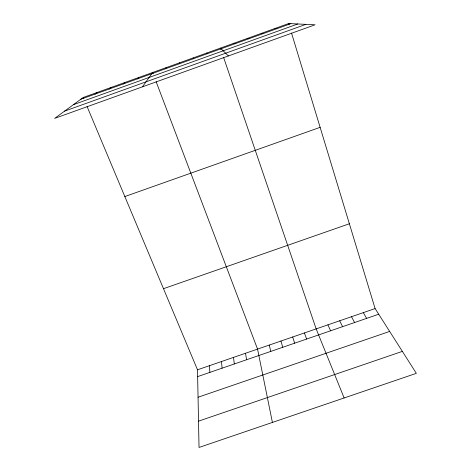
<?xml version="1.0" encoding="UTF-8"?>
<svg xmlns="http://www.w3.org/2000/svg" width="471" height="471" viewBox="0 0 471 471"><rect width="100%" height="100%" fill="white"/><g stroke="black" fill="none" stroke-linecap="round" stroke-linejoin="round"><path stroke-width="0.71" d="M179.457 63.75L179.704 62.755M165.609 68.731L166.163 67.63M142.472 86.823L152.645 72.493L153.146 73.812M137.561 78.828L138.733 77.503M123.355 83.938L124.839 82.502M109.166 89.043L110.968 87.494M95.001 94.141L97.108 92.481M83.273 97.462L54.654 118.38L315.093 24.786L288.646 23.55L83.273 97.462L83.814 98.757M80.853 99.234L290.878 23.656M73.399 104.68L297.754 23.974M64.58 111.127L305.909 24.357M124.839 196.554L320.127 127.347M163.49 288.694L349.376 223.766M197.514 369.806L375.099 308.57L416.346 373.338L199.033 447.45L197.514 369.806L87.076 106.534M197.643 376.6L378.702 314.228M198.05 397.241L389.652 331.425M198.521 421.156L402.358 351.378M274.964 28.472L276.889 28.69M261.305 33.388L262.912 33.718M247.658 38.298L248.953 38.74M234.034 43.202L235.017 43.756M228.429 55.937L220.422 48.101L220.881 49.437M363.282 312.644L366.65 318.378M351.484 316.712L354.622 322.523M339.691 320.78L342.6 326.662M206.834 52.993L207.199 53.765M327.922 324.837L330.595 330.801M344.13 397.966L316.159 328.893L223.613 57.462M156.142 81.713L257.555 349.099L272.415 422.422M304.413 332.944L306.627 339.055M292.679 336.989L294.663 343.176M288.646 23.55L289.059 24.91M291.531 33.058L375.099 308.57M280.957 341.033L282.712 347.298M269.247 345.066L270.778 351.407M245.515 353.25L246.58 359.738M233.492 357.395L234.328 363.965M221.488 361.54L222.082 368.181M193.257 57.88L193.316 58.763M209.495 365.673L209.86 372.39"/></g></svg>
